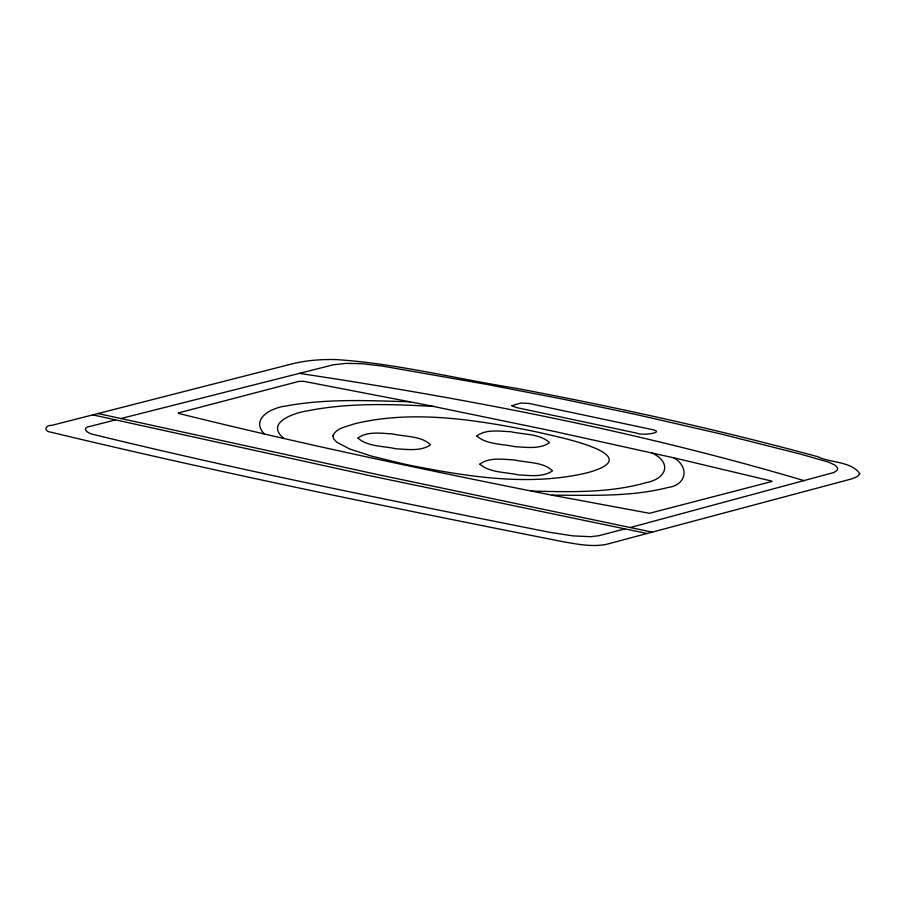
<?xml version="1.0" encoding="UTF-8"?>
<svg xmlns="http://www.w3.org/2000/svg" width="905" height="905" viewBox="0 0 905 905"><rect width="100%" height="100%" fill="white"/><g stroke="black" fill="none" stroke-linecap="round" stroke-linejoin="round"><path stroke-width="1.36" d="M178.376 412.94L298.797 381.412L303.526 381.299L426.56 405.021L553.294 431.21L676.25 458.371L771.829 481.109M771.784 481.517L649.485 513.305L551.937 495.171C427.284 470.419 300.652 443.744 178.376 413.359M624.801 528.961L598.68 535.715L590.761 536.688L573.103 535.907L549.346 532.253C397.035 501.868 244.565 471.369 93.679 434.536C88.068 433.653 80.081 427.952 90.421 426.278L115.342 419.954M630.095 527.581L833.89 472.501L837.102 470.34L837.713 468.066L835.134 465.238L828.561 462.104L800.065 453.993L720.176 433.8L636.52 414.592L562.446 399.037L485.646 384.195L382.227 366.039L361.57 363.674L346.106 363.38L333.379 364.783L120.716 418.585M552.163 495.205C590.75 495.159 630.231 497.117 667.947 487.501C686.522 485.148 689.791 466.946 673.659 457.783M531.246 491.076C569.494 491.913 608.76 493.293 645.921 482.704C666.363 478.903 672.709 462.659 651.691 452.805M410.27 401.786C368.697 400.644 326.501 398.37 285.392 406.119C272.179 407.601 249.927 418.517 264.317 433.948M433.552 406.424C391.695 404.15 349.183 402.567 307.836 410.791C295.505 412.454 264.136 422.42 283.876 438.427M299.306 373.369C469.571 399.037 639.179 431.696 804.398 480.725M647.098 533.498L372.204 476.211L92.785 414.875M652.211 532.129L378.109 474.673L98.023 413.54M859.75 473.609L857.567 476.528L851.435 478.971L606.441 544.346C591.927 547.186 577.051 544.165 562.718 541.654C391.605 507.75 220.526 472.964 50.918 432.194C43.361 431.38 44.99 424.954 51.936 425.327L290.562 364.263C305.46 360.382 320.947 359.183 336.298 359.59C396.888 363.561 456.211 378.81 516.065 388.279C617.47 407.431 718.332 429.671 817.928 456.742C830.258 463.009 850.994 461.086 859.75 473.609M332.972 435.803L333.696 438.936L336.717 442.183L349.647 448.982L371.763 456.188L403.076 463.813A259.599 51.314 6.1 0 0 412.239 465.758C468.62 476.754 527.604 486.132 584.517 473.451A259.599 51.314 6.1 0 0 589.562 472.139C650.062 454.514 552.672 435.837 539.55 432.579A259.599 51.314 6.1 0 0 530.375 430.622C473.994 419.626 415.01 410.248 358.097 422.94A259.599 51.314 6.1 0 0 353.052 424.253C346.14 426.866 336.049 428.076 332.972 435.803M357.916 438.088C367.521 446.753 383.709 445.984 396.119 448.801C407.341 449.389 420.916 451.527 430.565 444.808C421.549 435.78 404.671 436.81 392.408 433.902C381.243 433.393 367.238 430.995 357.916 438.088M476.822 435.972C486.415 444.638 502.614 443.869 515.024 446.674C526.246 447.274 539.821 449.4 549.459 442.692C540.262 433.619 523.248 434.604 510.793 431.719C499.798 431.266 485.974 428.947 476.822 435.972M479.876 464.129C489.469 472.783 505.669 472.025 518.079 474.831C529.289 475.43 542.876 477.557 552.514 470.838C543.486 461.822 526.631 462.84 514.357 459.932C503.191 459.423 489.198 457.025 479.876 464.129M511.857 405.712L516.382 407.544L637.414 433.28C641.407 435.871 666.793 432.511 651.86 429.513L529.04 403.449L520.85 403.053L511.857 405.689"/></g></svg>
